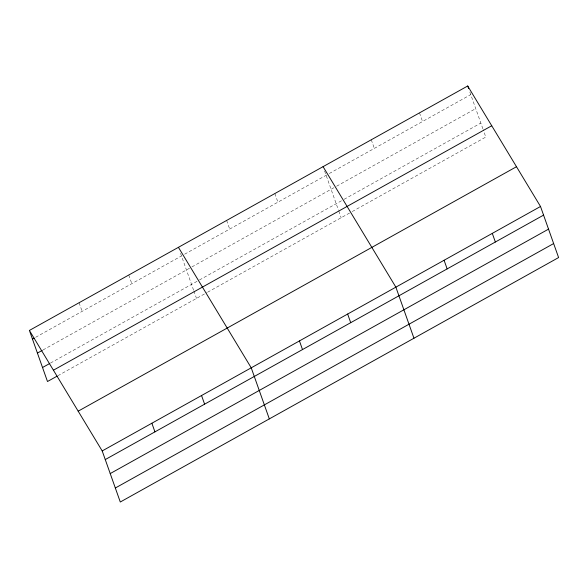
<?xml version="1.0" encoding="UTF-8"?>
<svg xmlns="http://www.w3.org/2000/svg" width="588" height="588" viewBox="0 0 588 588"><rect width="100%" height="100%" fill="white"/><g stroke="black" fill="none" stroke-linecap="round" stroke-linejoin="round"><path stroke-width="0.44" stroke-dasharray="2.94 2.21" d="M35.662 337.284L181.479 255.956M184.647 254.192L328.494 173.967M329.287 173.526L470.767 94.617M43.027 349.948L191.181 267.32M191.975 266.879L335.829 186.646M336.615 186.205L475.729 108.626M50.539 363.039L198.663 280.425M199.457 279.984L343.304 199.758M344.098 199.317L480.837 123.054M57.903 375.703L206.785 292.67M207.579 292.229L351.426 211.996M352.219 211.562L485.798 137.063L483.167 129.647M469.849 92.029L482.88 128.823M419.494 112.874L422.551 121.51M371.278 139.768L374.336 148.397M324.598 170.968L338.526 210.313M338.82 211.136L341.15 217.729M274.853 193.548L277.911 202.176M226.637 220.434L229.695 229.07M180.567 253.369L193.592 290.163M193.886 290.986L196.51 298.403M128.75 275.03L131.808 283.659M79.071 302.732L82.129 311.368"/><path stroke-width="0.88" d="M29.4 330.441L467.71 85.988L540.512 206.484L558.6 257.559L120.29 502.012L102.202 450.937L29.4 330.441L47.488 381.516L57.102 376.151M32.458 339.07L34.06 338.181M37.419 353.079L42.226 350.397M42.527 367.507L49.737 363.487M53.427 370.205L491.737 125.751M78.182 411.174L516.485 166.72M102.202 450.937L540.512 206.484M105.259 459.573L543.569 215.12M110.221 473.575L548.53 229.129M115.329 488.011L553.639 243.557M323.069 166.654L395.871 287.157L413.959 338.232M178.421 247.327L251.23 367.823L269.319 418.899M467.71 85.988L468.629 88.575M492.296 233.377L495.353 242.006M444.087 260.264L447.145 268.9M347.655 314.043L350.713 322.68M299.446 340.937L302.504 349.566M201.552 395.533L204.609 404.162M151.88 423.235L154.938 431.871"/></g></svg>
